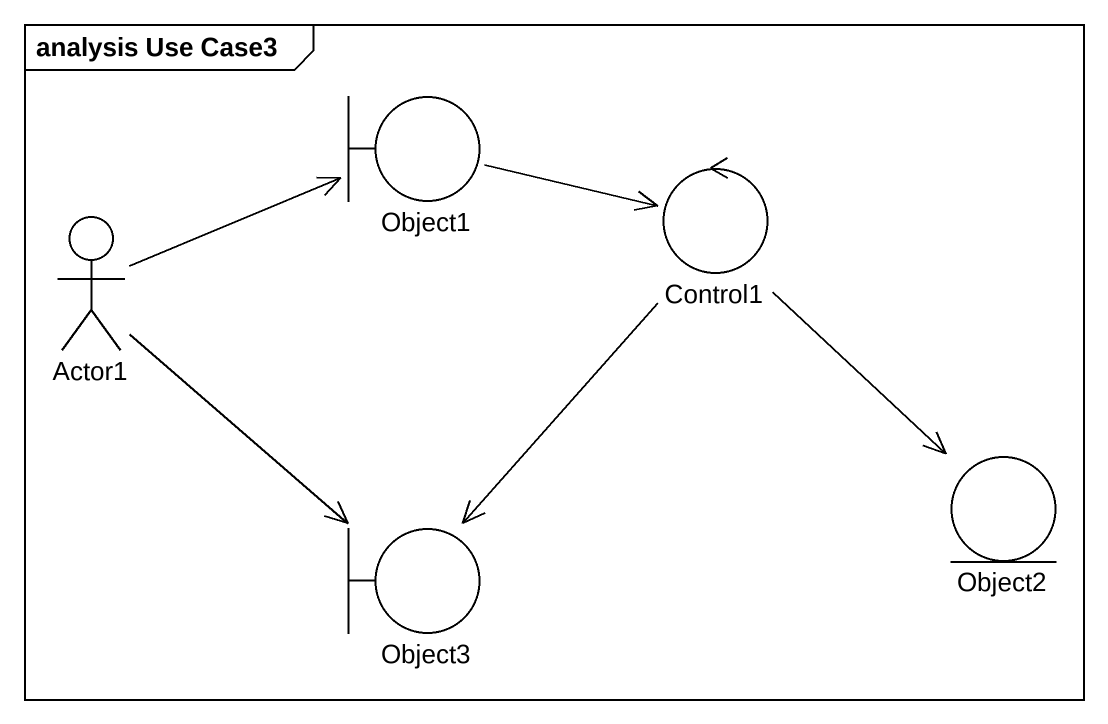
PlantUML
@startuml
mainframe analysis Use Case3
boundary Object1
control Control1
actor Actor1
entity Object2
boundary Object3
Object1 -right-> Control1
Control1 --> Object2
Control1 --> Object3
Actor1 -right-> Object1
Actor1 --> Object3
@enduml
